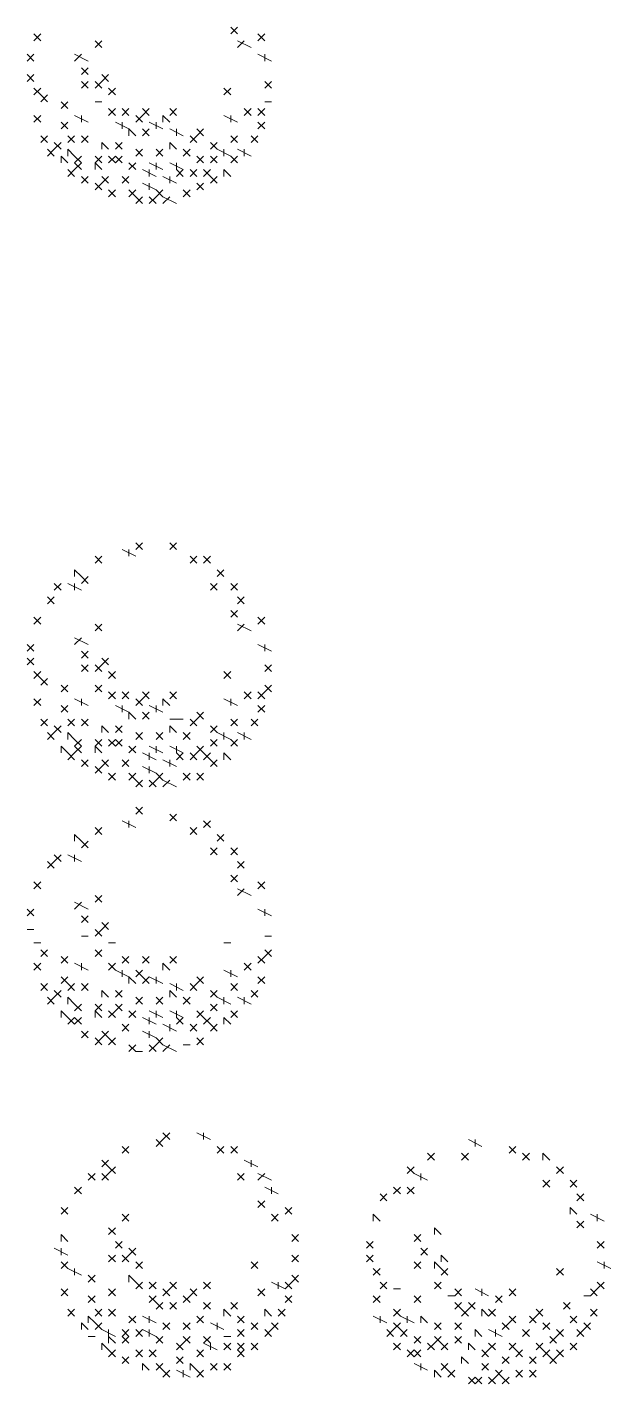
# Model space of a CAD drawing. Header units: millimetres. Extents: x -2246 to 101218, y 0 to 66109.
# Drawn here: x 93571 to 94482, y 8450 to 10568 of the extents above; entities that cross this region are included whole.
import ezdxf

# ---------------------------------------------------------------- set-up
doc = ezdxf.new("R2010")
doc.units = ezdxf.units.MM
doc.layers.add('PDF_형상', color=7, linetype='Continuous')

msp = doc.modelspace()

# ---------------------------------------------------------------- linework, layer by layer
at = {"layer": 'PDF_형상', "lineweight": 5}
for points in [[(93581.5, 10557.5), (93592.1, 10546.9)], [(93592.1, 10557.5), (93581.5, 10546.9)], [(93888.6, 10568.1), (93899.2, 10557.5)], [(93899.2, 10568.1), (93888.6, 10557.5)], [(93931, 10557.5), (93941.6, 10546.9)], [(93941.6, 10557.5), (93931, 10546.9)], [(93676.8, 10546.9), (93687.4, 10536.3)], [(93687.4, 10546.9), (93676.8, 10536.3)], [(93899.2, 10546.9), (93920.4, 10536.3)], [(93909.8, 10546.9), (93899.2, 10536.3)], [(93570.9, 10525.7), (93581.5, 10515.2)], [(93581.5, 10525.7), (93570.9, 10515.2)], [(93645, 10525.7), (93666.2, 10515.2)], [(93655.6, 10525.7), (93645, 10515.2)], [(93931, 10525.7), (93952.2, 10515.2)], [(93941.6, 10525.7), (93941.6, 10515.2)], [(93570.9, 10494), (93581.5, 10483.4)], [(93581.5, 10494), (93570.9, 10483.4)], [(93655.6, 10504.6), (93666.2, 10494)], [(93666.2, 10504.6), (93655.6, 10494)], [(93698, 10494), (93687.4, 10483.4), (93676.8, 10472.8)], [(93687.4, 10494), (93698, 10483.4)], [(93581.5, 10472.8), (93592.1, 10462.2), (93602.6, 10451.6)], [(93592.1, 10472.8), (93581.5, 10462.2)], [(93655.6, 10483.4), (93666.2, 10472.8)], [(93666.2, 10483.4), (93655.6, 10472.8)], [(93676.8, 10483.4), (93687.4, 10472.8)], [(93698, 10472.8), (93708.6, 10462.2)], [(93708.6, 10472.8), (93698, 10462.2)], [(93878, 10472.8), (93888.6, 10462.2)], [(93888.6, 10472.8), (93878, 10462.2)], [(93941.6, 10483.4), (93952.2, 10472.8)], [(93952.2, 10483.4), (93941.6, 10472.8)], [(93602.6, 10462.2), (93592.1, 10451.6)], [(93623.8, 10451.6), (93634.4, 10441)], [(93634.4, 10451.6), (93623.8, 10441)], [(93676.8, 10451.6), (93687.4, 10451.6), (93676.8, 10451.6)], [(93941.6, 10451.6), (93952.2, 10451.6), (93941.6, 10451.6)], [(93581.5, 10430.4), (93592.1, 10419.8)], [(93592.1, 10430.4), (93581.5, 10419.8)], [(93645, 10430.4), (93666.2, 10419.8)], [(93655.6, 10430.4), (93655.6, 10419.8)], [(93698, 10441), (93708.6, 10430.4)], [(93708.6, 10441), (93698, 10430.4)], [(93719.2, 10441), (93729.7, 10430.4)], [(93729.7, 10441), (93719.2, 10430.4)], [(93761.5, 10441), (93750.9, 10430.4), (93740.3, 10419.8)], [(93740.3, 10430.4), (93750.9, 10419.8)], [(93750.9, 10441), (93761.5, 10430.4)], [(93793.3, 10419.8), (93782.7, 10430.4), (93782.7, 10419.8)], [(93793.3, 10441), (93803.9, 10430.4)], [(93803.9, 10441), (93793.3, 10430.4)], [(93878, 10430.4), (93899.2, 10419.8)], [(93888.6, 10430.4), (93888.6, 10419.8)], [(93909.8, 10441), (93920.4, 10430.4)], [(93920.4, 10441), (93909.8, 10430.4)], [(93931, 10441), (93941.6, 10430.4)], [(93941.6, 10441), (93931, 10430.4)], [(93623.8, 10419.8), (93634.4, 10409.2)], [(93634.4, 10419.8), (93623.8, 10409.2)], [(93708.6, 10419.8), (93729.7, 10409.2)], [(93719.2, 10419.8), (93719.2, 10409.2)], [(93740.3, 10398.6), (93729.7, 10409.2), (93729.7, 10398.6)], [(93750.9, 10409.2), (93761.5, 10398.6)], [(93761.5, 10409.2), (93750.9, 10398.6)], [(93761.5, 10419.8), (93782.7, 10409.2)], [(93772.1, 10419.8), (93772.1, 10409.2)], [(93793.3, 10409.2), (93814.5, 10398.6)], [(93803.9, 10409.2), (93803.9, 10398.6)], [(93846.3, 10409.2), (93835.7, 10398.6), (93825.1, 10388)], [(93835.7, 10409.2), (93846.3, 10398.6)], [(93931, 10419.8), (93941.6, 10409.2)], [(93941.6, 10419.8), (93931, 10409.2)], [(93592.1, 10398.6), (93602.6, 10388)], [(93602.6, 10398.6), (93592.1, 10388)], [(93623.8, 10388), (93613.2, 10377.5), (93602.6, 10366.9)], [(93613.2, 10388), (93623.8, 10377.5)], [(93634.4, 10398.6), (93645, 10388)], [(93645, 10398.6), (93634.4, 10388)], [(93655.6, 10398.6), (93666.2, 10388)], [(93666.2, 10398.6), (93655.6, 10388)], [(93698, 10377.5), (93687.4, 10388), (93687.4, 10377.5)], [(93708.6, 10388), (93719.2, 10377.5)], [(93719.2, 10388), (93708.6, 10377.5)], [(93803.9, 10377.5), (93793.3, 10388), (93793.3, 10377.5)], [(93825.1, 10398.6), (93835.7, 10388)], [(93856.9, 10388), (93867.5, 10377.5), (93888.6, 10366.9), (93899.2, 10356.3)], [(93867.5, 10388), (93856.9, 10377.5)], [(93888.6, 10398.6), (93899.2, 10388)], [(93899.2, 10398.6), (93888.6, 10388)], [(93920.4, 10398.6), (93931, 10388)], [(93931, 10398.6), (93920.4, 10388)], [(93602.6, 10377.5), (93613.2, 10366.9)], [(93634.4, 10356.3), (93623.8, 10366.9), (93623.8, 10356.3)], [(93634.4, 10366.9), (93634.4, 10377.5), (93645, 10366.9), (93655.6, 10356.3), (93645, 10345.7), (93634.4, 10335.1)], [(93655.6, 10366.9), (93645, 10356.3), (93655.6, 10345.7)], [(93676.8, 10366.9), (93687.4, 10356.3)], [(93687.4, 10366.9), (93676.8, 10356.3)], [(93698, 10356.3), (93708.6, 10366.9), (93719.2, 10356.3)], [(93719.2, 10366.9), (93708.6, 10356.3), (93698, 10366.9)], [(93740.3, 10377.5), (93750.9, 10366.9)], [(93750.9, 10377.5), (93740.3, 10366.9)], [(93772.1, 10377.5), (93782.7, 10366.9)], [(93782.7, 10377.5), (93772.1, 10366.9)], [(93814.5, 10377.5), (93825.1, 10366.9)], [(93825.1, 10377.5), (93814.5, 10366.9)], [(93835.7, 10366.9), (93846.3, 10356.3)], [(93846.3, 10366.9), (93835.7, 10356.3)], [(93856.9, 10366.9), (93867.5, 10356.3)], [(93867.5, 10366.9), (93856.9, 10356.3)], [(93878, 10377.5), (93878, 10366.9)], [(93899.2, 10366.9), (93888.6, 10356.3)], [(93899.2, 10377.5), (93920.4, 10366.9)], [(93909.8, 10377.5), (93909.8, 10366.9)], [(93634.4, 10345.7), (93645, 10335.1)], [(93687.4, 10345.7), (93676.8, 10356.3), (93676.8, 10345.7)], [(93729.7, 10356.3), (93740.3, 10345.7)], [(93740.3, 10356.3), (93729.7, 10345.7)], [(93750.9, 10345.7), (93772.1, 10335.1)], [(93761.5, 10356.3), (93782.7, 10345.7)], [(93761.5, 10345.7), (93761.5, 10335.1)], [(93772.1, 10356.3), (93772.1, 10345.7)], [(93803.9, 10335.1), (93814.5, 10345.7), (93793.3, 10356.3)], [(93803.9, 10356.3), (93803.9, 10345.7), (93814.5, 10335.1)], [(93825.1, 10345.7), (93835.7, 10335.1)], [(93835.7, 10345.7), (93825.1, 10335.1)], [(93846.3, 10345.7), (93856.9, 10335.1), (93867.5, 10324.5)], [(93856.9, 10345.7), (93846.3, 10335.1)], [(93888.6, 10335.1), (93878, 10345.7), (93878, 10335.1)], [(93655.6, 10335.1), (93666.2, 10324.5)], [(93666.2, 10335.1), (93655.6, 10324.5)], [(93698, 10335.1), (93687.4, 10324.5), (93676.8, 10313.9)], [(93676.8, 10324.5), (93687.4, 10313.9)], [(93687.4, 10335.1), (93698, 10324.5)], [(93719.2, 10335.1), (93729.7, 10324.5)], [(93729.7, 10335.1), (93719.2, 10324.5)], [(93750.9, 10324.5), (93772.1, 10313.9), (93782.7, 10303.3), (93803.9, 10292.7)], [(93761.5, 10324.5), (93761.5, 10313.9)], [(93782.7, 10335.1), (93803.9, 10324.5)], [(93793.3, 10335.1), (93793.3, 10324.5)], [(93835.7, 10324.5), (93846.3, 10313.9)], [(93846.3, 10324.5), (93835.7, 10313.9)], [(93867.5, 10335.1), (93856.9, 10324.5)], [(93698, 10313.9), (93708.6, 10303.3)], [(93708.6, 10313.9), (93698, 10303.3)], [(93729.7, 10313.9), (93740.3, 10303.3), (93750.9, 10292.7)], [(93740.3, 10313.9), (93729.7, 10303.3)], [(93750.9, 10303.3), (93740.3, 10292.7)], [(93782.7, 10313.9), (93772.1, 10303.3), (93761.5, 10292.7)], [(93761.5, 10303.3), (93772.1, 10292.7)], [(93793.3, 10303.3), (93782.7, 10292.7)], [(93814.5, 10313.9), (93825.1, 10303.3)], [(93825.1, 10313.9), (93814.5, 10303.3)], [(93719.2, 9752.5), (93740.3, 9741.9)], [(93729.7, 9752.5), (93729.7, 9741.9)], [(93740.3, 9763.1), (93750.9, 9752.5)], [(93750.9, 9763.1), (93740.3, 9752.5)], [(93793.3, 9763.1), (93803.9, 9752.5)], [(93803.9, 9763.1), (93793.3, 9752.5)], [(93676.8, 9741.9), (93687.4, 9731.3)], [(93687.4, 9741.9), (93676.8, 9731.3)], [(93825.1, 9741.9), (93835.7, 9731.3)], [(93835.7, 9741.9), (93825.1, 9731.3)], [(93846.3, 9741.9), (93856.9, 9731.3)], [(93856.9, 9741.9), (93846.3, 9731.3)], [(93645, 9710.2), (93645, 9720.7), (93655.6, 9710.2), (93666.2, 9699.6)], [(93666.2, 9710.2), (93655.6, 9699.6)], [(93867.5, 9720.7), (93878, 9710.2)], [(93878, 9720.7), (93867.5, 9710.2)], [(93613.2, 9699.6), (93623.8, 9689)], [(93623.8, 9699.6), (93613.2, 9689)], [(93634.4, 9699.6), (93655.6, 9689)], [(93645, 9699.6), (93645, 9689)], [(93856.9, 9699.6), (93867.5, 9689)], [(93867.5, 9699.6), (93856.9, 9689)], [(93888.6, 9699.6), (93899.2, 9689)], [(93899.2, 9699.6), (93888.6, 9689)], [(93602.6, 9678.4), (93613.2, 9667.8)], [(93613.2, 9678.4), (93602.6, 9667.8)], [(93899.2, 9678.4), (93909.8, 9667.8)], [(93909.8, 9678.4), (93899.2, 9667.8)], [(93581.5, 9646.6), (93592.1, 9636)], [(93592.1, 9646.6), (93581.5, 9636)], [(93888.6, 9657.2), (93899.2, 9646.6)], [(93899.2, 9657.2), (93888.6, 9646.6)], [(93931, 9646.6), (93941.6, 9636)], [(93941.6, 9646.6), (93931, 9636)], [(93676.8, 9636), (93687.4, 9625.4)], [(93687.4, 9636), (93676.8, 9625.4)], [(93899.2, 9636), (93920.4, 9625.4)], [(93909.8, 9636), (93899.2, 9625.4)], [(93570.9, 9604.2), (93581.5, 9593.6)], [(93581.5, 9604.2), (93570.9, 9593.6)], [(93645, 9614.8), (93666.2, 9604.2)], [(93655.6, 9614.8), (93645, 9604.2)], [(93931, 9604.2), (93952.2, 9593.6)], [(93941.6, 9604.2), (93941.6, 9593.6)], [(93570.9, 9583), (93581.5, 9572.5)], [(93581.5, 9583), (93570.9, 9572.5)], [(93655.6, 9593.6), (93666.2, 9583)], [(93666.2, 9593.6), (93655.6, 9583)], [(93698, 9583), (93687.4, 9572.5), (93676.8, 9561.9)], [(93687.4, 9583), (93698, 9572.5)], [(93581.5, 9561.9), (93592.1, 9551.3), (93602.6, 9540.7)], [(93592.1, 9561.9), (93581.5, 9551.3)], [(93655.6, 9572.5), (93666.2, 9561.9)], [(93666.2, 9572.5), (93655.6, 9561.9)], [(93676.8, 9572.5), (93687.4, 9561.9)], [(93698, 9561.9), (93708.6, 9551.3)], [(93708.6, 9561.9), (93698, 9551.3)], [(93878, 9561.9), (93888.6, 9551.3)], [(93888.6, 9561.9), (93878, 9551.3)], [(93941.6, 9572.5), (93952.2, 9561.9)], [(93952.2, 9572.5), (93941.6, 9561.9)], [(93602.6, 9551.3), (93592.1, 9540.7)], [(93623.8, 9540.7), (93634.4, 9530.1)], [(93634.4, 9540.7), (93623.8, 9530.1)], [(93676.8, 9540.7), (93687.4, 9530.1)], [(93687.4, 9540.7), (93676.8, 9530.1)], [(93952.2, 9540.7), (93941.6, 9530.1), (93931, 9519.5)], [(93941.6, 9540.7), (93952.2, 9530.1)], [(93581.5, 9519.5), (93592.1, 9508.9)], [(93592.1, 9519.5), (93581.5, 9508.9)], [(93645, 9519.5), (93666.2, 9508.9)], [(93655.6, 9519.5), (93655.6, 9508.9)], [(93698, 9530.1), (93708.6, 9519.5)], [(93708.6, 9530.1), (93698, 9519.5)], [(93719.2, 9530.1), (93729.7, 9519.5)], [(93729.7, 9530.1), (93719.2, 9519.5)], [(93761.5, 9530.1), (93750.9, 9519.5), (93740.3, 9508.9)], [(93740.3, 9519.5), (93750.9, 9508.9)], [(93750.9, 9530.1), (93761.5, 9519.5)], [(93793.3, 9508.9), (93782.7, 9519.5), (93782.7, 9508.9)], [(93793.3, 9530.1), (93803.9, 9519.5)], [(93803.9, 9530.1), (93793.3, 9519.5)], [(93878, 9519.5), (93899.2, 9508.9)], [(93888.6, 9519.5), (93888.6, 9508.9)], [(93909.8, 9530.1), (93920.4, 9519.5)], [(93920.4, 9530.1), (93909.8, 9519.5)], [(93931, 9530.1), (93941.6, 9519.5)], [(93623.8, 9508.9), (93634.4, 9498.3)], [(93634.4, 9508.9), (93623.8, 9498.3)], [(93708.6, 9508.9), (93729.7, 9498.3)], [(93719.2, 9508.9), (93719.2, 9498.3)], [(93740.3, 9487.7), (93729.7, 9498.3), (93729.7, 9487.7)], [(93750.9, 9498.3), (93761.5, 9487.7)], [(93761.5, 9498.3), (93750.9, 9487.7)], [(93761.5, 9508.9), (93782.7, 9498.3)], [(93772.1, 9508.9), (93772.1, 9498.3)], [(93846.3, 9498.3), (93835.7, 9487.7), (93825.1, 9477.1)], [(93835.7, 9498.3), (93846.3, 9487.7)], [(93931, 9508.9), (93941.6, 9498.3)], [(93941.6, 9508.9), (93931, 9498.3)], [(93592.1, 9487.7), (93602.6, 9477.1)], [(93602.6, 9487.7), (93592.1, 9477.1)], [(93623.8, 9477.1), (93613.2, 9466.5), (93602.6, 9455.9)], [(93613.2, 9477.1), (93623.8, 9466.5)], [(93634.4, 9487.7), (93645, 9477.1)], [(93645, 9487.7), (93634.4, 9477.1)], [(93655.6, 9487.7), (93666.2, 9477.1)], [(93666.2, 9487.7), (93655.6, 9477.1)], [(93698, 9466.5), (93687.4, 9477.1), (93687.4, 9466.5)], [(93708.6, 9477.1), (93719.2, 9466.5)], [(93719.2, 9477.1), (93708.6, 9466.5)], [(93793.3, 9487.7), (93814.5, 9487.7), (93803.9, 9487.7)], [(93803.9, 9466.5), (93793.3, 9477.1), (93793.3, 9466.5)], [(93825.1, 9487.7), (93835.7, 9477.1)], [(93856.9, 9477.1), (93867.5, 9466.5), (93888.6, 9455.9), (93899.2, 9445.4)], [(93867.5, 9477.1), (93856.9, 9466.5)], [(93888.6, 9487.7), (93899.2, 9477.1)], [(93899.2, 9487.7), (93888.6, 9477.1)], [(93920.4, 9487.7), (93931, 9477.1)], [(93931, 9487.7), (93920.4, 9477.1)], [(93602.6, 9466.5), (93613.2, 9455.9)], [(93634.4, 9455.9), (93634.4, 9466.5), (93645, 9455.9), (93655.6, 9445.4), (93645, 9434.8), (93634.4, 9424.2)], [(93655.6, 9455.9), (93645, 9445.4), (93655.6, 9434.8)], [(93676.8, 9455.9), (93687.4, 9445.4)], [(93687.4, 9455.9), (93676.8, 9445.4)], [(93698, 9445.4), (93708.6, 9455.9), (93719.2, 9445.4)], [(93719.2, 9455.9), (93708.6, 9445.4), (93698, 9455.9)], [(93740.3, 9466.5), (93750.9, 9455.9)], [(93750.9, 9466.5), (93740.3, 9455.9)], [(93772.1, 9466.5), (93782.7, 9455.9)], [(93782.7, 9466.5), (93772.1, 9455.9)], [(93814.5, 9466.5), (93825.1, 9455.9)], [(93825.1, 9466.5), (93814.5, 9455.9)], [(93856.9, 9455.9), (93867.5, 9445.4)], [(93867.5, 9455.9), (93856.9, 9445.4)], [(93878, 9466.5), (93878, 9455.9)], [(93899.2, 9455.9), (93888.6, 9445.4)], [(93899.2, 9466.5), (93920.4, 9455.9)], [(93909.8, 9466.5), (93909.8, 9455.9)], [(93623.8, 9434.8), (93623.8, 9445.4), (93634.4, 9434.8), (93645, 9424.2)], [(93687.4, 9434.8), (93676.8, 9445.4), (93676.8, 9434.8)], [(93729.7, 9445.4), (93740.3, 9434.8)], [(93740.3, 9445.4), (93729.7, 9434.8)], [(93750.9, 9434.8), (93772.1, 9424.2)], [(93761.5, 9445.4), (93782.7, 9434.8)], [(93761.5, 9434.8), (93761.5, 9424.2)], [(93772.1, 9445.4), (93772.1, 9434.8)], [(93803.9, 9424.2), (93814.5, 9434.8), (93793.3, 9445.4)], [(93803.9, 9445.4), (93803.9, 9434.8), (93814.5, 9424.2)], [(93846.3, 9445.4), (93835.7, 9434.8), (93825.1, 9424.2)], [(93825.1, 9434.8), (93835.7, 9424.2)], [(93835.7, 9445.4), (93846.3, 9434.8), (93856.9, 9424.2), (93867.5, 9413.6)], [(93856.9, 9434.8), (93846.3, 9424.2)], [(93888.6, 9424.2), (93878, 9434.8), (93878, 9424.2)], [(93655.6, 9424.2), (93666.2, 9413.6)], [(93666.2, 9424.2), (93655.6, 9413.6)], [(93698, 9424.2), (93687.4, 9413.6), (93676.8, 9403)], [(93676.8, 9413.6), (93687.4, 9403)], [(93687.4, 9424.2), (93698, 9413.6)], [(93719.2, 9424.2), (93729.7, 9413.6)], [(93729.7, 9424.2), (93719.2, 9413.6)], [(93750.9, 9413.6), (93772.1, 9403), (93782.7, 9392.4), (93803.9, 9381.8)], [(93761.5, 9413.6), (93761.5, 9403)], [(93782.7, 9424.2), (93803.9, 9413.6)], [(93793.3, 9424.2), (93793.3, 9413.6)], [(93867.5, 9424.2), (93856.9, 9413.6)], [(93698, 9403), (93708.6, 9392.4)], [(93708.6, 9403), (93698, 9392.4)], [(93729.7, 9403), (93740.3, 9392.4), (93750.9, 9381.8)], [(93740.3, 9403), (93729.7, 9392.4)], [(93750.9, 9392.4), (93740.3, 9381.8)], [(93782.7, 9403), (93772.1, 9392.4), (93761.5, 9381.8)], [(93761.5, 9392.4), (93772.1, 9381.8)], [(93793.3, 9392.4), (93782.7, 9381.8)], [(93814.5, 9403), (93825.1, 9392.4)], [(93825.1, 9403), (93814.5, 9392.4)], [(93835.7, 9403), (93846.3, 9392.4)], [(93846.3, 9403), (93835.7, 9392.4)], [(93740.3, 9350), (93750.9, 9339.4)], [(93750.9, 9350), (93740.3, 9339.4)], [(93719.2, 9328.8), (93740.3, 9318.2)], [(93729.7, 9328.8), (93729.7, 9318.2)], [(93793.3, 9339.4), (93803.9, 9328.8)], [(93803.9, 9339.4), (93793.3, 9328.8)], [(93846.3, 9328.8), (93856.9, 9318.2)], [(93856.9, 9328.8), (93846.3, 9318.2)], [(93645, 9297.1), (93645, 9307.7), (93655.6, 9297.1), (93666.2, 9286.5)], [(93676.8, 9318.2), (93687.4, 9307.7)], [(93687.4, 9318.2), (93676.8, 9307.7)], [(93825.1, 9318.2), (93835.7, 9307.7)], [(93835.7, 9318.2), (93825.1, 9307.7)], [(93867.5, 9307.7), (93878, 9297.1)], [(93878, 9307.7), (93867.5, 9297.1)], [(93666.2, 9297.1), (93655.6, 9286.5)], [(93856.9, 9286.5), (93867.5, 9275.9)], [(93867.5, 9286.5), (93856.9, 9275.9)], [(93888.6, 9286.5), (93899.2, 9275.9)], [(93899.2, 9286.5), (93888.6, 9275.9)], [(93623.8, 9275.9), (93613.2, 9265.3), (93602.6, 9254.7)], [(93602.6, 9265.3), (93613.2, 9254.7)], [(93613.2, 9275.9), (93623.8, 9265.3)], [(93634.4, 9275.9), (93655.6, 9265.3)], [(93645, 9275.9), (93645, 9265.3)], [(93899.2, 9265.3), (93909.8, 9254.7)], [(93909.8, 9265.3), (93899.2, 9254.7)], [(93888.6, 9244.1), (93899.2, 9233.5)], [(93899.2, 9244.1), (93888.6, 9233.5)], [(93581.5, 9233.5), (93592.1, 9222.9)], [(93592.1, 9233.5), (93581.5, 9222.9)], [(93899.2, 9222.9), (93920.4, 9212.3)], [(93909.8, 9222.9), (93899.2, 9212.3)], [(93931, 9233.5), (93941.6, 9222.9)], [(93941.6, 9233.5), (93931, 9222.9)], [(93645, 9201.7), (93666.2, 9191.1)], [(93655.6, 9201.7), (93645, 9191.1)], [(93676.8, 9212.3), (93687.4, 9201.7)], [(93687.4, 9212.3), (93676.8, 9201.7)], [(93570.9, 9191.1), (93581.5, 9180.5)], [(93581.5, 9191.1), (93570.9, 9180.5)], [(93655.6, 9180.5), (93666.2, 9170)], [(93666.2, 9180.5), (93655.6, 9170)], [(93931, 9191.1), (93952.2, 9180.5)], [(93941.6, 9191.1), (93941.6, 9180.5)], [(93570.9, 9159.4), (93581.5, 9159.4), (93570.9, 9159.4)], [(93698, 9170), (93687.4, 9159.4), (93676.8, 9148.8)], [(93676.8, 9159.4), (93687.4, 9148.8)], [(93687.4, 9170), (93698, 9159.4)], [(93581.5, 9138.2), (93592.1, 9138.2), (93581.5, 9138.2)], [(93655.6, 9148.8), (93666.2, 9148.8), (93655.6, 9148.8)], [(93698, 9138.2), (93708.6, 9138.2), (93698, 9138.2)], [(93878, 9138.2), (93888.6, 9138.2), (93878, 9138.2)], [(93941.6, 9148.8), (93952.2, 9148.8), (93941.6, 9148.8)], [(93592.1, 9127.6), (93602.6, 9117)], [(93602.6, 9127.6), (93592.1, 9117)], [(93623.8, 9117), (93634.4, 9106.4)], [(93634.4, 9117), (93623.8, 9106.4)], [(93676.8, 9127.6), (93687.4, 9117)], [(93687.4, 9127.6), (93676.8, 9117)], [(93719.2, 9117), (93729.7, 9106.4)], [(93729.7, 9117), (93719.2, 9106.4)], [(93750.9, 9117), (93761.5, 9106.4)], [(93761.5, 9117), (93750.9, 9106.4)], [(93793.3, 9117), (93803.9, 9106.4)], [(93803.9, 9117), (93793.3, 9106.4)], [(93952.2, 9127.6), (93941.6, 9117), (93931, 9106.4)], [(93931, 9117), (93941.6, 9106.4)], [(93941.6, 9127.6), (93952.2, 9117)], [(93581.5, 9106.4), (93592.1, 9095.8)], [(93592.1, 9106.4), (93581.5, 9095.8)], [(93645, 9106.4), (93666.2, 9095.8)], [(93655.6, 9106.4), (93655.6, 9095.8)], [(93698, 9106.4), (93708.6, 9095.8), (93729.7, 9085.2)], [(93708.6, 9106.4), (93698, 9095.8)], [(93719.2, 9095.8), (93719.2, 9085.2)], [(93740.3, 9095.8), (93750.9, 9085.2), (93761.5, 9074.6)], [(93750.9, 9095.8), (93740.3, 9085.2)], [(93793.3, 9095.8), (93782.7, 9106.4), (93782.7, 9095.8)], [(93878, 9095.8), (93899.2, 9085.2)], [(93888.6, 9095.8), (93888.6, 9085.2)], [(93909.8, 9106.4), (93920.4, 9095.8)], [(93920.4, 9106.4), (93909.8, 9095.8)], [(93592.1, 9074.6), (93602.6, 9064)], [(93602.6, 9074.6), (93592.1, 9064)], [(93623.8, 9085.2), (93634.4, 9074.6), (93645, 9064)], [(93634.4, 9085.2), (93623.8, 9074.6)], [(93645, 9074.6), (93634.4, 9064)], [(93655.6, 9074.6), (93666.2, 9064)], [(93666.2, 9074.6), (93655.6, 9064)], [(93740.3, 9074.6), (93729.7, 9085.2), (93729.7, 9074.6)], [(93750.9, 9074.6), (93761.5, 9085.2), (93782.7, 9074.6)], [(93772.1, 9085.2), (93772.1, 9074.6)], [(93793.3, 9074.6), (93814.5, 9064)], [(93803.9, 9074.6), (93803.9, 9064)], [(93846.3, 9085.2), (93835.7, 9074.6), (93825.1, 9064)], [(93825.1, 9074.6), (93835.7, 9064)], [(93835.7, 9085.2), (93846.3, 9074.6)], [(93888.6, 9074.6), (93899.2, 9064)], [(93899.2, 9074.6), (93888.6, 9064)], [(93931, 9085.2), (93941.6, 9074.6)], [(93941.6, 9085.2), (93931, 9074.6)], [(93623.8, 9064), (93613.2, 9053.4), (93602.6, 9042.8)], [(93602.6, 9053.4), (93613.2, 9042.8)], [(93613.2, 9064), (93623.8, 9053.4)], [(93634.4, 9042.8), (93634.4, 9053.4), (93645, 9042.8), (93655.6, 9032.3)], [(93698, 9053.4), (93687.4, 9064), (93687.4, 9053.4)], [(93708.6, 9064), (93719.2, 9053.4)], [(93719.2, 9064), (93708.6, 9053.4)], [(93740.3, 9053.4), (93750.9, 9042.8)], [(93750.9, 9053.4), (93740.3, 9042.8)], [(93772.1, 9053.4), (93782.7, 9042.8)], [(93782.7, 9053.4), (93772.1, 9042.8)], [(93803.9, 9053.4), (93793.3, 9064), (93793.3, 9053.4)], [(93814.5, 9053.4), (93825.1, 9042.8)], [(93825.1, 9053.4), (93814.5, 9042.8)], [(93856.9, 9064), (93867.5, 9053.4), (93888.6, 9042.8)], [(93867.5, 9064), (93856.9, 9053.4)], [(93878, 9053.4), (93878, 9042.8)], [(93899.2, 9053.4), (93920.4, 9042.8)], [(93909.8, 9053.4), (93909.8, 9042.8)], [(93920.4, 9064), (93931, 9053.4)], [(93931, 9064), (93920.4, 9053.4)], [(93655.6, 9021.7), (93645, 9011.1), (93634.4, 9021.7), (93623.8, 9032.3), (93623.8, 9021.7)], [(93655.6, 9042.8), (93645, 9032.3)], [(93676.8, 9042.8), (93687.4, 9032.3)], [(93687.4, 9042.8), (93676.8, 9032.3)], [(93687.4, 9021.7), (93676.8, 9032.3), (93676.8, 9021.7)], [(93719.2, 9042.8), (93708.6, 9032.3), (93698, 9021.7)], [(93698, 9032.3), (93708.6, 9021.7)], [(93708.6, 9042.8), (93719.2, 9032.3)], [(93729.7, 9032.3), (93740.3, 9021.7)], [(93740.3, 9032.3), (93729.7, 9021.7)], [(93761.5, 9032.3), (93782.7, 9021.7)], [(93772.1, 9032.3), (93772.1, 9021.7)], [(93803.9, 9011.1), (93814.5, 9021.7), (93793.3, 9032.3)], [(93803.9, 9032.3), (93803.9, 9021.7), (93814.5, 9011.1)], [(93835.7, 9032.3), (93846.3, 9021.7), (93856.9, 9011.1), (93867.5, 9000.5)], [(93846.3, 9032.3), (93835.7, 9021.7)], [(93856.9, 9042.8), (93867.5, 9032.3)], [(93867.5, 9042.8), (93856.9, 9032.3)], [(93888.6, 9032.3), (93899.2, 9021.7)], [(93899.2, 9032.3), (93888.6, 9021.7)], [(93634.4, 9011.1), (93645, 9021.7), (93655.6, 9011.1)], [(93719.2, 9011.1), (93729.7, 9000.5)], [(93729.7, 9011.1), (93719.2, 9000.5)], [(93750.9, 9021.7), (93772.1, 9011.1)], [(93761.5, 9021.7), (93761.5, 9011.1)], [(93782.7, 9011.1), (93803.9, 9000.5)], [(93793.3, 9011.1), (93793.3, 9000.5)], [(93825.1, 9011.1), (93835.7, 9000.5)], [(93835.7, 9011.1), (93825.1, 9000.5)], [(93856.9, 9021.7), (93846.3, 9011.1)], [(93867.5, 9011.1), (93856.9, 9000.5)], [(93888.6, 9011.1), (93878, 9021.7), (93878, 9011.1)], [(93655.6, 9000.5), (93666.2, 8989.9)], [(93666.2, 9000.5), (93655.6, 8989.9)], [(93698, 9000.5), (93687.4, 8989.9), (93676.8, 8979.3)], [(93676.8, 8989.9), (93687.4, 8979.3)], [(93687.4, 9000.5), (93698, 8989.9), (93708.6, 8979.3)], [(93708.6, 8989.9), (93698, 8979.3)], [(93750.9, 9000.5), (93772.1, 8989.9), (93782.7, 8979.3), (93803.9, 8968.7)], [(93761.5, 9000.5), (93761.5, 8989.9)], [(93782.7, 8989.9), (93772.1, 8979.3), (93761.5, 8968.7)], [(93835.7, 8989.9), (93846.3, 8979.3)], [(93846.3, 8989.9), (93835.7, 8979.3)], [(93740.3, 8968.7), (93750.9, 8968.7), (93740.3, 8968.7), (93729.7, 8979.3)], [(93740.3, 8979.3), (93729.7, 8968.7)], [(93761.5, 8979.3), (93772.1, 8968.7)], [(93793.3, 8979.3), (93782.7, 8968.7)], [(93814.5, 8979.3), (93825.1, 8979.3), (93814.5, 8979.3)], [(93793.3, 8841.6), (93782.7, 8831), (93772.1, 8820.4)], [(93782.7, 8841.6), (93793.3, 8831)], [(93835.7, 8841.6), (93856.9, 8831)], [(93846.3, 8841.6), (93846.3, 8831)], [(93719.2, 8820.4), (93729.7, 8809.8)], [(93729.7, 8820.4), (93719.2, 8809.8)], [(93772.1, 8831), (93782.7, 8820.4)], [(93867.5, 8820.4), (93878, 8809.8)], [(93878, 8820.4), (93867.5, 8809.8)], [(93888.6, 8820.4), (93899.2, 8809.8)], [(93899.2, 8820.4), (93888.6, 8809.8)], [(94259.4, 8831), (94280.5, 8820.4)], [(94269.9, 8831), (94269.9, 8820.4)], [(94322.9, 8820.4), (94333.5, 8809.8)], [(94333.5, 8820.4), (94322.9, 8809.8)], [(93687.4, 8799.2), (93698, 8788.6), (93708.6, 8778)], [(93698, 8799.2), (93687.4, 8788.6)], [(93909.8, 8799.2), (93931, 8788.6)], [(93920.4, 8799.2), (93920.4, 8788.6)], [(94195.8, 8809.8), (94206.4, 8799.2)], [(94206.4, 8809.8), (94195.8, 8799.2)], [(94248.8, 8809.8), (94259.4, 8799.2)], [(94259.4, 8809.8), (94248.8, 8799.2)], [(94344.1, 8809.8), (94354.7, 8799.2)], [(94354.7, 8809.8), (94344.1, 8799.2)], [(94386.5, 8799.2), (94375.9, 8809.8), (94375.9, 8799.2)], [(93666.2, 8778), (93676.8, 8767.5)], [(93676.8, 8778), (93666.2, 8767.5)], [(93708.6, 8788.6), (93698, 8778), (93687.4, 8767.5)], [(93687.4, 8778), (93698, 8767.5)], [(93899.2, 8778), (93909.8, 8767.5)], [(93909.8, 8778), (93899.2, 8767.5)], [(93931, 8778), (93952.2, 8767.5)], [(93941.6, 8778), (93931, 8767.5)], [(94164, 8788.6), (94174.6, 8778), (94195.8, 8767.5)], [(94174.6, 8788.6), (94164, 8778)], [(94185.2, 8778), (94185.2, 8767.5)], [(94397.1, 8788.6), (94407.7, 8778)], [(94407.7, 8788.6), (94397.1, 8778)], [(93645, 8756.9), (93655.6, 8746.3)], [(93655.6, 8756.9), (93645, 8746.3)], [(93941.6, 8756.9), (93962.8, 8746.3)], [(93952.2, 8756.9), (93952.2, 8746.3)], [(94142.8, 8756.9), (94153.4, 8746.3)], [(94153.4, 8756.9), (94142.8, 8746.3)], [(94164, 8756.9), (94174.6, 8746.3)], [(94174.6, 8756.9), (94164, 8746.3)], [(94375.9, 8767.5), (94386.5, 8756.9)], [(94386.5, 8767.5), (94375.9, 8756.9)], [(94418.2, 8767.5), (94428.8, 8756.9)], [(94428.8, 8767.5), (94418.2, 8756.9)], [(93931, 8735.7), (93941.6, 8725.1)], [(93941.6, 8735.7), (93931, 8725.1)], [(94121.7, 8746.3), (94132.3, 8735.7)], [(94132.3, 8746.3), (94121.7, 8735.7)], [(94428.8, 8746.3), (94439.4, 8735.7)], [(94439.4, 8746.3), (94428.8, 8735.7)], [(93623.8, 8725.1), (93634.4, 8714.5)], [(93634.4, 8725.1), (93623.8, 8714.5)], [(93719.2, 8714.5), (93729.7, 8703.9)], [(93729.7, 8714.5), (93719.2, 8703.9)], [(93952.2, 8714.5), (93962.8, 8703.9)], [(93962.8, 8714.5), (93952.2, 8703.9)], [(93973.4, 8725.1), (93984, 8714.5)], [(93984, 8725.1), (93973.4, 8714.5)], [(94121.7, 8703.9), (94111.1, 8714.5), (94111.1, 8703.9)], [(94428.8, 8714.5), (94418.2, 8725.1), (94418.2, 8714.5)], [(94450, 8714.5), (94471.2, 8703.9)], [(94460.6, 8714.5), (94460.6, 8703.9)], [(93698, 8693.3), (93708.6, 8682.7)], [(93708.6, 8693.3), (93698, 8682.7)], [(94217, 8682.7), (94206.4, 8693.3), (94206.4, 8682.7)], [(94428.8, 8703.9), (94439.4, 8693.3)], [(94439.4, 8703.9), (94428.8, 8693.3)], [(93634.4, 8672.1), (93623.8, 8682.7), (93623.8, 8672.1)], [(93708.6, 8672.1), (93719.2, 8661.5)], [(93719.2, 8672.1), (93708.6, 8661.5)], [(93984, 8682.7), (93994.6, 8672.1)], [(93994.6, 8682.7), (93984, 8672.1)], [(94100.5, 8672.1), (94111.1, 8661.5)], [(94111.1, 8672.1), (94100.5, 8661.5)], [(94174.6, 8682.7), (94185.2, 8672.1)], [(94185.2, 8682.7), (94174.6, 8672.1)], [(94460.6, 8672.1), (94471.2, 8661.5)], [(94471.2, 8672.1), (94460.6, 8661.5)], [(93613.2, 8661.5), (93634.4, 8650.9)], [(93623.8, 8661.5), (93623.8, 8650.9)], [(93698, 8650.9), (93708.6, 8640.3)], [(93708.6, 8650.9), (93698, 8640.3)], [(93740.3, 8661.5), (93729.7, 8650.9), (93719.2, 8640.3)], [(93719.2, 8650.9), (93729.7, 8640.3)], [(93729.7, 8661.5), (93740.3, 8650.9)], [(93984, 8650.9), (93994.6, 8640.3)], [(93994.6, 8650.9), (93984, 8640.3)], [(94100.5, 8650.9), (94111.1, 8640.3)], [(94111.1, 8650.9), (94100.5, 8640.3)], [(94185.2, 8661.5), (94195.8, 8650.9)], [(94195.8, 8661.5), (94185.2, 8650.9)], [(94227.6, 8640.3), (94217, 8650.9), (94217, 8640.3)], [(93623.8, 8640.3), (93634.4, 8629.8), (93655.6, 8619.2)], [(93634.4, 8640.3), (93623.8, 8629.8)], [(93645, 8629.8), (93645, 8619.2)], [(93740.3, 8640.3), (93750.9, 8629.8)], [(93750.9, 8640.3), (93740.3, 8629.8)], [(93920.4, 8640.3), (93931, 8629.8)], [(93931, 8640.3), (93920.4, 8629.8)], [(94111.1, 8629.8), (94121.7, 8619.2)], [(94121.7, 8629.8), (94111.1, 8619.2)], [(94174.6, 8640.3), (94185.2, 8629.8)], [(94185.2, 8640.3), (94174.6, 8629.8)], [(94206.4, 8629.8), (94206.4, 8640.3), (94217, 8629.8), (94227.6, 8619.2)], [(94227.6, 8629.8), (94217, 8619.2)], [(94397.1, 8629.8), (94407.7, 8619.2)], [(94407.7, 8629.8), (94397.1, 8619.2)], [(94460.6, 8640.3), (94481.8, 8629.8)], [(94471.2, 8640.3), (94471.2, 8629.8)], [(93666.2, 8619.2), (93676.8, 8608.6)], [(93676.8, 8619.2), (93666.2, 8608.6)], [(93729.7, 8608.6), (93729.7, 8619.2), (93740.3, 8608.6), (93750.9, 8598)], [(93750.9, 8608.6), (93740.3, 8598)], [(93761.5, 8608.6), (93772.1, 8598)], [(93772.1, 8608.6), (93761.5, 8598)], [(93803.9, 8608.6), (93793.3, 8598), (93782.7, 8587.4)], [(93793.3, 8608.6), (93803.9, 8598)], [(93846.3, 8608.6), (93856.9, 8598)], [(93856.9, 8608.6), (93846.3, 8598)], [(93994.6, 8619.2), (93984, 8608.6), (93973.4, 8598), (93952.2, 8608.6)], [(93962.8, 8608.6), (93962.8, 8598)], [(93973.4, 8608.6), (93984, 8598)], [(93984, 8619.2), (93994.6, 8608.6)], [(94121.7, 8608.6), (94132.3, 8598)], [(94132.3, 8608.6), (94121.7, 8598)], [(94206.4, 8608.6), (94217, 8598)], [(94217, 8608.6), (94206.4, 8598)], [(94471.2, 8608.6), (94460.6, 8598), (94450, 8587.4), (94439.4, 8587.4), (94450, 8587.4)], [(94460.6, 8608.6), (94471.2, 8598)], [(93623.8, 8598), (93634.4, 8587.4)], [(93634.4, 8598), (93623.8, 8587.4)], [(93666.2, 8587.4), (93676.8, 8576.8)], [(93676.8, 8587.4), (93666.2, 8576.8)], [(93698, 8598), (93708.6, 8587.4)], [(93708.6, 8598), (93698, 8587.4)], [(93761.5, 8587.4), (93772.1, 8576.8), (93782.7, 8566.2)], [(93772.1, 8587.4), (93761.5, 8576.8)], [(93782.7, 8598), (93793.3, 8587.4)], [(93835.7, 8598), (93825.1, 8587.4), (93814.5, 8576.8)], [(93814.5, 8587.4), (93825.1, 8576.8)], [(93825.1, 8598), (93835.7, 8587.4)], [(93931, 8598), (93941.6, 8587.4)], [(93941.6, 8598), (93931, 8587.4)], [(93973.4, 8587.4), (93984, 8576.8)], [(93984, 8587.4), (93973.4, 8576.8)], [(94111.1, 8587.4), (94121.7, 8576.8)], [(94121.7, 8587.4), (94111.1, 8576.8)], [(94142.8, 8598), (94153.4, 8598), (94142.8, 8598)], [(94174.6, 8587.4), (94185.2, 8576.8)], [(94185.2, 8587.4), (94174.6, 8576.8)], [(94227.6, 8587.4), (94238.2, 8587.4), (94227.6, 8587.4)], [(94238.2, 8598), (94248.8, 8587.4)], [(94248.8, 8598), (94238.2, 8587.4)], [(94269.9, 8598), (94291.1, 8587.4)], [(94280.5, 8598), (94280.5, 8587.4)], [(94301.7, 8587.4), (94312.3, 8576.8)], [(94312.3, 8587.4), (94301.7, 8576.8)], [(94322.9, 8598), (94333.5, 8587.4)], [(94333.5, 8598), (94322.9, 8587.4)], [(94450, 8598), (94460.6, 8587.4)], [(93634.4, 8566.2), (93645, 8555.6)], [(93645, 8566.2), (93634.4, 8555.6)], [(93676.8, 8566.2), (93687.4, 8555.6)], [(93687.4, 8566.2), (93676.8, 8555.6)], [(93698, 8566.2), (93708.6, 8555.6)], [(93708.6, 8566.2), (93698, 8555.6)], [(93782.7, 8576.8), (93772.1, 8566.2)], [(93793.3, 8576.8), (93803.9, 8566.2)], [(93803.9, 8576.8), (93793.3, 8566.2)], [(93846.3, 8576.8), (93856.9, 8566.2)], [(93856.9, 8576.8), (93846.3, 8566.2)], [(93888.6, 8555.6), (93878, 8566.2), (93878, 8555.6)], [(93888.6, 8576.8), (93899.2, 8566.2)], [(93899.2, 8576.8), (93888.6, 8566.2)], [(93952.2, 8555.6), (93941.6, 8566.2), (93941.6, 8555.6)], [(93962.8, 8566.2), (93973.4, 8555.6)], [(93973.4, 8566.2), (93962.8, 8555.6)], [(94142.8, 8566.2), (94153.4, 8555.6), (94174.6, 8545)], [(94153.4, 8566.2), (94142.8, 8555.6)], [(94238.2, 8576.8), (94248.8, 8566.2), (94259.4, 8555.6)], [(94248.8, 8576.8), (94238.2, 8566.2)], [(94269.9, 8576.8), (94259.4, 8566.2), (94248.8, 8555.6)], [(94259.4, 8576.8), (94269.9, 8566.2)], [(94301.7, 8566.2), (94291.1, 8555.6), (94280.5, 8566.2), (94280.5, 8555.6)], [(94291.1, 8566.2), (94301.7, 8555.6)], [(94375.9, 8566.2), (94365.3, 8555.6), (94354.7, 8545)], [(94365.3, 8566.2), (94375.9, 8555.6)], [(94407.7, 8576.8), (94418.2, 8566.2)], [(94418.2, 8576.8), (94407.7, 8566.2)], [(94450, 8566.2), (94460.6, 8555.6)], [(94460.6, 8566.2), (94450, 8555.6)], [(93666.2, 8534.4), (93655.6, 8545), (93655.6, 8534.4)], [(93666.2, 8545), (93666.2, 8555.6), (93676.8, 8545), (93687.4, 8534.4), (93708.6, 8523.8)], [(93687.4, 8545), (93676.8, 8534.4)], [(93729.7, 8555.6), (93740.3, 8545)], [(93740.3, 8555.6), (93729.7, 8545)], [(93750.9, 8555.6), (93772.1, 8545)], [(93761.5, 8555.6), (93761.5, 8545)], [(93782.7, 8545), (93793.3, 8534.4)], [(93793.3, 8545), (93782.7, 8534.4)], [(93814.5, 8545), (93825.1, 8534.4)], [(93825.1, 8545), (93814.5, 8534.4)], [(93835.7, 8555.6), (93846.3, 8545)], [(93846.3, 8555.6), (93835.7, 8545)], [(93856.9, 8545), (93878, 8534.4)], [(93867.5, 8545), (93867.5, 8534.4)], [(93899.2, 8555.6), (93909.8, 8545)], [(93909.8, 8555.6), (93899.2, 8545)], [(93920.4, 8545), (93931, 8534.4)], [(93931, 8545), (93920.4, 8534.4)], [(93962.8, 8545), (93952.2, 8534.4), (93941.6, 8523.8)], [(93952.2, 8545), (93962.8, 8534.4)], [(94111.1, 8555.6), (94132.3, 8545)], [(94121.7, 8555.6), (94121.7, 8545)], [(94153.4, 8545), (94142.8, 8534.4), (94132.3, 8523.8)], [(94142.8, 8545), (94153.4, 8534.4), (94164, 8523.8)], [(94164, 8555.6), (94164, 8545)], [(94195.8, 8545), (94185.2, 8555.6), (94185.2, 8545)], [(94206.4, 8545), (94217, 8534.4)], [(94217, 8545), (94206.4, 8534.4)], [(94238.2, 8545), (94248.8, 8534.4)], [(94248.8, 8545), (94238.2, 8534.4)], [(94333.5, 8555.6), (94322.9, 8545), (94312.3, 8534.4)], [(94312.3, 8545), (94322.9, 8534.4)], [(94322.9, 8555.6), (94333.5, 8545)], [(94354.7, 8555.6), (94365.3, 8545)], [(94375.9, 8545), (94386.5, 8534.4)], [(94386.5, 8545), (94375.9, 8534.4)], [(94418.2, 8555.6), (94428.8, 8545)], [(94428.8, 8555.6), (94418.2, 8545)], [(94450, 8545), (94439.4, 8534.4), (94428.8, 8523.8)], [(94439.4, 8545), (94450, 8534.4)], [(93666.2, 8523.8), (93676.8, 8523.8), (93666.2, 8523.8)], [(93698, 8534.4), (93698, 8523.8), (93708.6, 8513.2)], [(93698, 8523.8), (93698, 8513.2)], [(93729.7, 8534.4), (93719.2, 8523.8), (93729.7, 8513.2)], [(93719.2, 8513.2), (93729.7, 8523.8), (93719.2, 8534.4)], [(93740.3, 8523.8), (93750.9, 8534.4), (93772.1, 8523.8), (93782.7, 8513.2)], [(93740.3, 8534.4), (93750.9, 8523.8)], [(93761.5, 8534.4), (93761.5, 8523.8)], [(93782.7, 8523.8), (93772.1, 8513.2)], [(93825.1, 8523.8), (93814.5, 8513.2), (93803.9, 8502.7)], [(93814.5, 8523.8), (93825.1, 8513.2)], [(93856.9, 8523.8), (93846.3, 8513.2), (93867.5, 8502.7)], [(93856.9, 8502.7), (93856.9, 8513.2), (93846.3, 8523.8)], [(93878, 8523.8), (93888.6, 8523.8), (93878, 8523.8)], [(93899.2, 8534.4), (93909.8, 8523.8)], [(93909.8, 8534.4), (93899.2, 8523.8)], [(93941.6, 8534.4), (93952.2, 8523.8)], [(94132.3, 8534.4), (94142.8, 8523.8)], [(94164, 8534.4), (94153.4, 8523.8)], [(94174.6, 8523.8), (94185.2, 8513.2)], [(94185.2, 8523.8), (94174.6, 8513.2)], [(94217, 8523.8), (94206.4, 8513.2), (94195.8, 8502.7)], [(94206.4, 8523.8), (94217, 8513.2), (94227.6, 8502.7)], [(94238.2, 8523.8), (94248.8, 8513.2)], [(94248.8, 8523.8), (94238.2, 8513.2)], [(94280.5, 8523.8), (94269.9, 8534.4), (94269.9, 8523.8)], [(94291.1, 8534.4), (94312.3, 8523.8)], [(94301.7, 8534.4), (94301.7, 8523.8)], [(94344.1, 8534.4), (94354.7, 8523.8)], [(94354.7, 8534.4), (94344.1, 8523.8)], [(94407.7, 8534.4), (94397.1, 8523.8), (94386.5, 8513.2)], [(94386.5, 8523.8), (94397.1, 8513.2)], [(94397.1, 8534.4), (94407.7, 8523.8)], [(94428.8, 8534.4), (94439.4, 8523.8)], [(93687.4, 8502.7), (93687.4, 8513.2), (93698, 8502.7), (93708.6, 8492.1)], [(93708.6, 8502.7), (93698, 8492.1)], [(93740.3, 8502.7), (93750.9, 8492.1)], [(93750.9, 8502.7), (93740.3, 8492.1)], [(93761.5, 8502.7), (93772.1, 8492.1)], [(93772.1, 8502.7), (93761.5, 8492.1)], [(93803.9, 8513.2), (93814.5, 8502.7)], [(93835.7, 8502.7), (93846.3, 8492.1)], [(93846.3, 8502.7), (93835.7, 8492.1)], [(93878, 8513.2), (93888.6, 8502.7)], [(93888.6, 8513.2), (93878, 8502.7)], [(93899.2, 8513.2), (93909.8, 8502.7), (93899.2, 8492.1)], [(93909.8, 8513.2), (93899.2, 8502.7), (93909.8, 8492.1)], [(93920.4, 8513.2), (93931, 8502.7)], [(93931, 8513.2), (93920.4, 8502.7)], [(94142.8, 8513.2), (94153.4, 8502.7)], [(94153.4, 8513.2), (94142.8, 8502.7)], [(94164, 8492.1), (94174.6, 8502.7), (94185.2, 8492.1)], [(94185.2, 8502.7), (94174.6, 8492.1), (94164, 8502.7)], [(94195.8, 8513.2), (94206.4, 8502.7)], [(94227.6, 8513.2), (94217, 8502.7)], [(94269.9, 8502.7), (94259.4, 8513.2), (94259.4, 8502.7)], [(94301.7, 8513.2), (94291.1, 8502.7), (94280.5, 8492.1)], [(94280.5, 8502.7), (94291.1, 8492.1)], [(94291.1, 8513.2), (94301.7, 8502.7)], [(94322.9, 8513.2), (94333.5, 8502.7), (94344.1, 8492.1)], [(94333.5, 8513.2), (94322.9, 8502.7)], [(94344.1, 8502.7), (94333.5, 8492.1)], [(94365.3, 8513.2), (94375.9, 8502.7), (94386.5, 8492.1), (94397.1, 8481.5)], [(94375.9, 8513.2), (94365.3, 8502.7)], [(94386.5, 8502.7), (94375.9, 8492.1)], [(94407.7, 8502.7), (94397.1, 8492.1), (94386.5, 8481.5)], [(94397.1, 8502.7), (94407.7, 8492.1)], [(94418.2, 8513.2), (94428.8, 8502.7)], [(94428.8, 8513.2), (94418.2, 8502.7)], [(93719.2, 8492.1), (93729.7, 8481.5)], [(93729.7, 8492.1), (93719.2, 8481.5)], [(93761.5, 8470.9), (93750.9, 8481.5), (93750.9, 8470.9)], [(93772.1, 8481.5), (93782.7, 8470.9), (93793.3, 8460.3)], [(93782.7, 8481.5), (93772.1, 8470.9)], [(93803.9, 8492.1), (93814.5, 8481.5)], [(93814.5, 8492.1), (93803.9, 8481.5)], [(93825.1, 8470.9), (93825.1, 8481.5), (93835.7, 8470.9), (93846.3, 8460.3)], [(93856.9, 8481.5), (93867.5, 8470.9)], [(93867.5, 8481.5), (93856.9, 8470.9)], [(93878, 8481.5), (93888.6, 8470.9)], [(93888.6, 8481.5), (93878, 8470.9)], [(94174.6, 8481.5), (94195.8, 8470.9)], [(94185.2, 8481.5), (94185.2, 8470.9)], [(94217, 8481.5), (94227.6, 8470.9), (94238.2, 8460.3)], [(94227.6, 8481.5), (94217, 8470.9)], [(94259.4, 8481.5), (94248.8, 8492.1), (94248.8, 8481.5)], [(94280.5, 8481.5), (94291.1, 8470.9)], [(94291.1, 8481.5), (94280.5, 8470.9)], [(94312.3, 8492.1), (94322.9, 8481.5)], [(94322.9, 8492.1), (94312.3, 8481.5)], [(94354.7, 8492.1), (94365.3, 8481.5)], [(94365.3, 8492.1), (94354.7, 8481.5)], [(93793.3, 8470.9), (93782.7, 8460.3)], [(93803.9, 8470.9), (93825.1, 8460.3)], [(93814.5, 8470.9), (93814.5, 8460.3)], [(93846.3, 8470.9), (93835.7, 8460.3)], [(94217, 8460.3), (94206.4, 8470.9), (94206.4, 8460.3)], [(94238.2, 8470.9), (94227.6, 8460.3)], [(94259.4, 8449.7), (94269.9, 8460.3), (94280.5, 8449.7)], [(94280.5, 8460.3), (94269.9, 8449.7), (94259.4, 8460.3)], [(94312.3, 8470.9), (94301.7, 8460.3), (94291.1, 8449.7)], [(94291.1, 8460.3), (94301.7, 8449.7)], [(94301.7, 8470.9), (94312.3, 8460.3), (94322.9, 8449.7)], [(94322.9, 8460.3), (94312.3, 8449.7)], [(94333.5, 8470.9), (94344.1, 8460.3)], [(94344.1, 8470.9), (94333.5, 8460.3)], [(94354.7, 8470.9), (94365.3, 8460.3)], [(94365.3, 8470.9), (94354.7, 8460.3)]]:
    msp.add_lwpolyline(points, dxfattribs=at)

doc.saveas('drawing.dxf')
